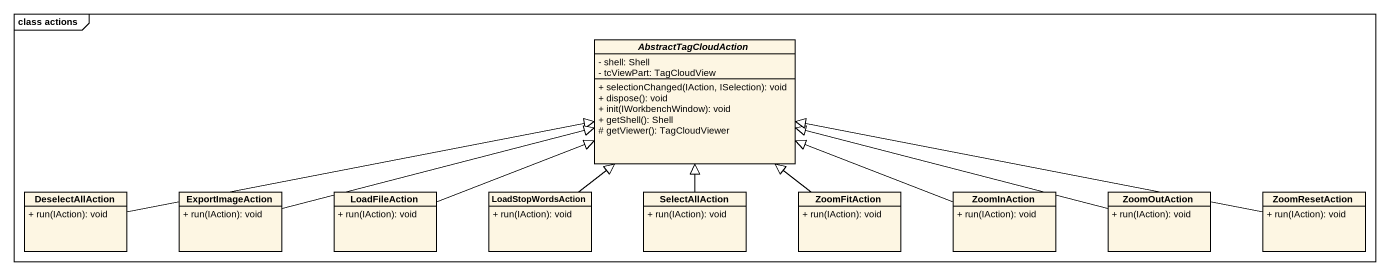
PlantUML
@startuml
mainframe class actions
hide circle
hide empty members
skinparam classAttributeIconSize 0
abstract class AbstractTagCloudAction {
  - shell: Shell
  - tcViewPart: TagCloudView
  + selectionChanged(IAction, ISelection): void
  + dispose(): void
  + init(IWorkbenchWindow): void
  + getShell(): Shell
  # getViewer(): TagCloudViewer
}
class DeselectAllAction {
  + run(IAction): void
}
class ExportImageAction {
  + run(IAction): void
}
class LoadFileAction {
  + run(IAction): void
}
class LoadStopWordsAction {
  + run(IAction): void
}
class SelectAllAction {
  + run(IAction): void
}
class ZoomFitAction {
  + run(IAction): void
}
class ZoomInAction {
  + run(IAction): void
}
class ZoomOutAction {
  + run(IAction): void
}
class ZoomResetAction {
  + run(IAction): void
}
DeselectAllAction -right-|> AbstractTagCloudAction
ExportImageAction -right-|> AbstractTagCloudAction
LoadFileAction -right-|> AbstractTagCloudAction
LoadStopWordsAction -up-|> AbstractTagCloudAction
SelectAllAction -up-|> AbstractTagCloudAction
ZoomFitAction -up-|> AbstractTagCloudAction
ZoomInAction -left-|> AbstractTagCloudAction
ZoomOutAction -left-|> AbstractTagCloudAction
ZoomResetAction -left-|> AbstractTagCloudAction
@enduml
